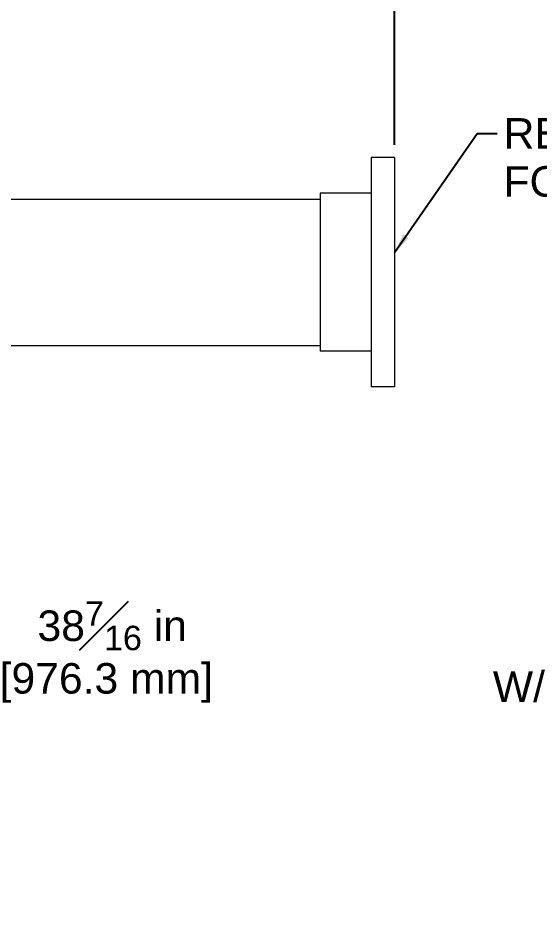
# Model space of a CAD drawing. Header units: inches. Extents: x 15 to 402, y 6 to 261.
# Drawn here: x 103.9 to 134.6, y 93.9 to 147.6 of the extents above; entities that cross this region are included whole.
import ezdxf

# ---------------------------------------------------------------- set-up
doc = ezdxf.new("R2010")
doc.units = ezdxf.units.IN
doc.header["$LTSCALE"] = 12
doc.header["$MEASUREMENT"] = 0
for name, color, linetype, lineweight in [('Dimension (ANSI)', 7, 'Continuous', 25), ('Symbol (ANSI)', 7, 'Continuous', 25), ('Visible (ANSI)', 7, 'Continuous', 50)]:
    doc.layers.add(name, color=color, linetype=linetype, lineweight=lineweight)
doc.styles.add('MEMCOR Medium', font='arial.ttf')
doc.dimstyles.new('Default (ANSI)', dxfattribs={"dimscale": 12, "dimtxt": 0.15, "dimasz": 0.098425, "dimexe": 0.125, "dimexo": 0.0625, "dimgap": 0.031496, "dimtad": 0, "dimtih": 1, "dimtoh": 1, "dimdec": 4, "dimrnd": 1e-08, "dimzin": 3, "dimdsep": 46, "dimlunit": 5, "dimtxsty": 'MEMCOR Medium', "dimcen": 0.09, "dimdle": 0.393701, "dimclrd": 256, "dimclre": 256, "dimclrt": 256, "dimadec": 0, "dimazin": 1, "dimtfac": 0.8, "dimtofl": 0, "dimtmove": 0, "dimatfit": 3, "dimfxl": 1, "dimfrac": 1, "dimtolj": 1, "dimtzin": 4, "dimlwd": -1, "dimlwe": -1, "dimarcsym": 0})
doc.dimstyles.new('Default (ANSI)$7', dxfattribs={"dimscale": 12, "dimtxt": 0.15, "dimasz": 0.098425, "dimexe": 0.125, "dimexo": 0.0625, "dimgap": 0.031496, "dimtad": 0, "dimtih": 1, "dimtoh": 1, "dimdec": 4, "dimrnd": 1e-08, "dimzin": 3, "dimdsep": 46, "dimlunit": 5, "dimtxsty": 'MEMCOR Medium', "dimcen": 0.09, "dimdle": 0.393701, "dimclrd": 256, "dimclre": 256, "dimclrt": 256, "dimadec": 0, "dimazin": 1, "dimtfac": 0.8, "dimtofl": 0, "dimtmove": 0, "dimatfit": 3, "dimfxl": 1, "dimfrac": 1, "dimtolj": 1, "dimtzin": 4, "dimlwd": -1, "dimlwe": -1, "dimarcsym": 0})

# ---------------------------------------------------------------- blocks, each defined once
blk = doc.blocks.new('*D19')
at = {"layer": 'Defpoints', "color": 0, "transparency": 16777216}
for p in [(60.32, 120.644), (98.757, 120.644), (98.757, 109.975)]:
    blk.add_point(p, dxfattribs=at)
at = {"layer": 'Dimension (ANSI)', "transparency": 16777216}
for p, q in [((60.32, 119.894), (60.32, 108.475)), ((98.757, 119.894), (98.757, 108.475)), ((61.502, 109.975), (97.576, 109.975)), ((98.757, 109.975), (102.547, 109.975))]:
    blk.add_line(p, q, dxfattribs=at)
for points in [[(61.502, 110.172), (61.502, 109.778), (60.32, 109.975)], [(97.576, 110.172), (97.576, 109.778), (98.757, 109.975)]]:
    blk.add_solid(points, dxfattribs=at)
at = {"layer": 'Dimension (ANSI)', "transparency": 16777216, "char_height": 1.8, "attachment_point": 5, "style": 'MEMCOR Medium'}
for s, insert in [('\\A1; 38{\\H0.8x;\\S7#16;} in', (109.047, 111.815)), ('\\A1;[976.3 mm]', (109.047, 108.444))]:
    blk.add_mtext(s, dxfattribs=dict(at, insert=insert))
blk = doc.blocks.new('*D23')
at = {"layer": 'Defpoints', "color": 0, "transparency": 16777216}
for p in [(126.039, 153.302), (126.039, 139.402), (90.039, 129.7)]:
    blk.add_point(p, dxfattribs=at)
at = {"layer": 'Dimension (ANSI)', "transparency": 16777216}
for p, q in [((90.039, 130.45), (90.039, 154.802)), ((126.039, 140.152), (126.039, 154.802)), ((91.22, 153.302), (101.539, 153.302)), ((124.858, 153.302), (114.539, 153.302))]:
    blk.add_line(p, q, dxfattribs=at)
for points in [[(91.22, 153.499), (91.22, 153.105), (90.039, 153.302)], [(124.858, 153.499), (124.858, 153.105), (126.039, 153.302)]]:
    blk.add_solid(points, dxfattribs=at)
at = {"layer": 'Dimension (ANSI)', "transparency": 16777216, "char_height": 1.8, "attachment_point": 5, "style": 'MEMCOR Medium'}
for s, insert in [('\\A1; 36 in', (108.039, 154.599)), ('\\A1;[914.4 mm]', (108.039, 151.77))]:
    blk.add_mtext(s, dxfattribs=dict(at, insert=insert))

msp = doc.modelspace()

# ---------------------------------------------------------------- linework, layer by layer
at = {"layer": 'Visible (ANSI)', "linetype": 'Continuous', "lineweight": 18}
for p, q in [((124.664072, 139.401622), (124.664072, 125.901622)), ((126.039072, 139.401622), (124.664072, 139.401622)), ((126.039072, 139.401622), (126.039072, 125.901622)), ((121.664072, 137.307872), (121.664072, 127.995372)), ((124.664072, 137.307872), (121.664072, 137.307872)), ((98.738822, 136.964122), (121.664072, 136.964122)), ((98.738822, 128.339122), (121.664072, 128.339122)), ((124.664072, 127.995372), (121.664072, 127.995372)), ((126.039072, 125.901622), (124.664072, 125.901622))]:
    msp.add_line(p, q, dxfattribs=at)

# ---------------------------------------------------------------- texts
at = {"layer": 'Symbol (ANSI)', "char_height": 1.80000006, "line_spacing_factor": 0.944221, "style": 'MEMCOR Medium'}
for s, insert, width, attachment_point in [('\\fArial|b0|i0;REQUIRED FLANGE BREAK\\P\\fArial|b0|i0;FOR HEAD REMOVAL', (132.471314, 141.732298), 33.26433212, 1), ('\\fArial|b0|i0;12in [304.8mm] ACCESS HATCH\\P\\fArial|b0|i0;W/ 6in [152.4mm] VIEWING WINDOW', (174.861419, 111.958931), 43.02987977, 3)]:
    msp.add_mtext(s, dxfattribs=dict(at, insert=insert, width=width, attachment_point=attachment_point))

# ---------------------------------------------------------------- dimensions: what is measured, and where the dimension line sits
at = {"layer": 'Dimension (ANSI)'}
dim = msp.add_linear_dim(base=(126.0390715363, 153.3016748938), p1=(90.0388215363, 129.7003719156), p2=(126.0390715363, 139.4016219156), text=' <> in\\X[914.4 mm]', dimstyle='Default (ANSI)', override={"dimgap": 0.031496, "dimtih": 0, "dimtoh": 0, "dimdec": 4, "dimpost": '', "dimtol": 0, "dimlim": 0, "dimtp": 0, "dimtm": 0, "dimtdec": 2, "dimatfit": 1}, dxfattribs=at)
dim.commit()
dim.dimension.update_dxf_attribs({"geometry": '*D23', "text_midpoint": (108.0389465363, 153.3016748938), "dimtype": 160})
dim = msp.add_linear_dim(base=(98.757223, 109.975323), p1=(60.32042, 120.644122), p2=(98.757223, 120.644122), angle=180, text=' <> in\\X[976.3 mm]', dimstyle='Default (ANSI)', override={"dimgap": 0.031496, "dimtih": 0, "dimtoh": 0, "dimdec": 4, "dimpost": '', "dimtol": 0, "dimlim": 0, "dimtp": 0, "dimtm": 0, "dimtdec": 2, "dimatfit": 2}, dxfattribs=at)
dim.commit()
dim.dimension.update_dxf_attribs({"geometry": '*D19', "text_midpoint": (109.04685, 109.975323), "dimtype": 160})

# ---------------------------------------------------------------- leaders
at = {"layer": 'Symbol (ANSI)', "annotation_type": 0, "has_hookline": 1}
for points, hookline_direction, text_width in [([(126.039072, 133.809449), (130.912259, 140.832298), (132.093361, 140.832298)], 0, 33.053207), ([(196.403186, 93.896438), (176.420474, 111.058931), (175.239372, 111.058931)], 1, 42.972853)]:
    msp.add_leader(points, dimstyle='Default (ANSI)$7', override={"dimtad": 0}, dxfattribs=dict(at, hookline_direction=hookline_direction, text_width=text_width))

doc.saveas('drawing.dxf')
